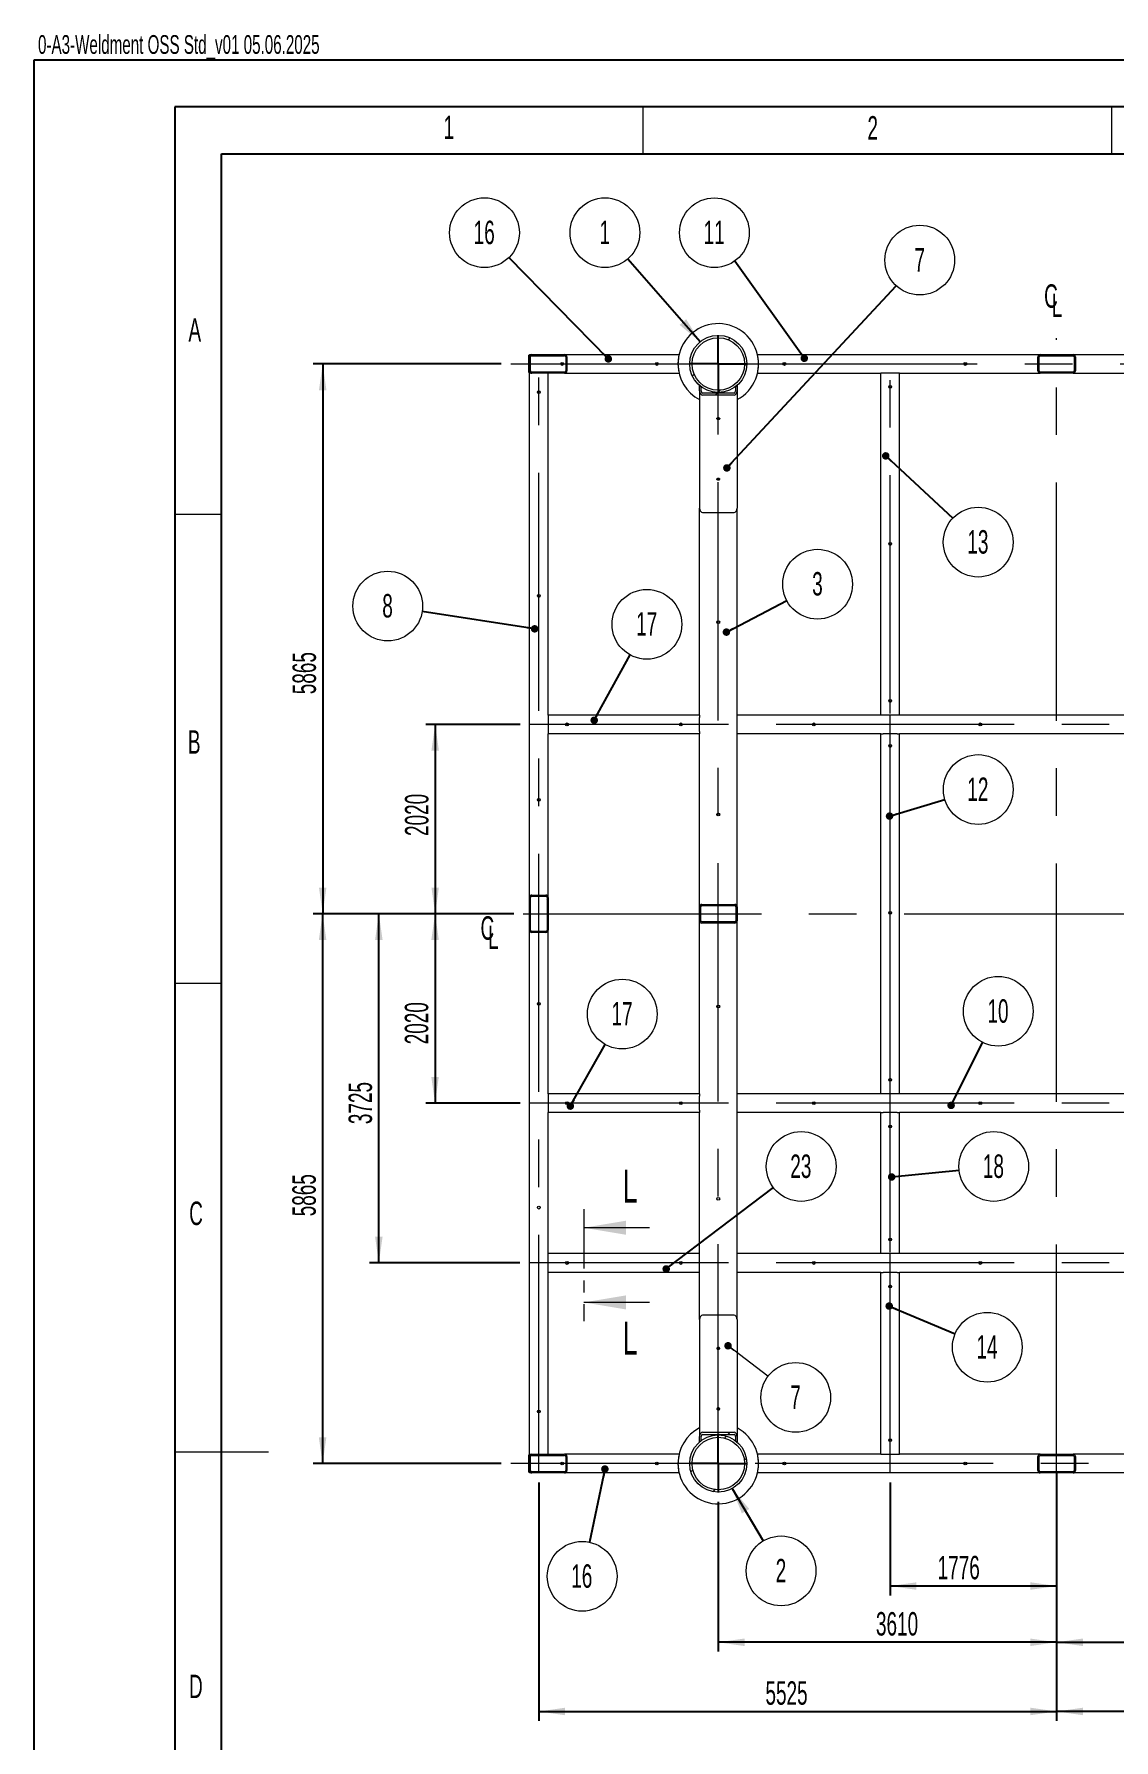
# Paper-space layout 'Sheet3' of a CAD drawing. Header units: millimetres. Extents: x 0 to 420, y 0 to 300.
# Drawn here: x 0 to 115.2, y 117.8 to 299.8 of the extents above; entities that cross this region are included whole.
import ezdxf

# ---------------------------------------------------------------- set-up
doc = ezdxf.new("R2010")
doc.units = ezdxf.units.MM
doc.linetypes.add('CENTER', pattern=[10.16, 6.35, -1.27, 1.27, -1.27])
doc.linetypes.add('CENTERX2', pattern=[20.32, 12.7, -2.54, 2.54, -2.54])
doc.layers.add('BORDER', color=7, linetype='Continuous')
doc.layers.add('DIMS', color=7, linetype='Continuous')
doc.styles.add('SLDTEXTSTYLE0', font='TXT', dxfattribs={"width": 0.605})
doc.dimstyles.new('SLDDIMSTYLE0', dxfattribs={"dimtxt": 0.18, "dimasz": 0.8, "dimexe": 0, "dimexo": 0.0625, "dimgap": 0, "dimtad": 0, "dimtih": 1, "dimtoh": 1, "dimdec": 0, "dimrnd": 1e-09, "dimzin": 0, "dimdsep": 46, "dimtxsty": 'Standard', "dimblk1": 'DOT', "dimblk2": 'DOT', "dimsah": 1, "dimcen": 0.09, "dimadec": 0, "dimazin": 0, "dimtfac": 0.8, "dimtdec": 0, "dimtofl": 0, "dimtmove": 0, "dimatfit": 3, "dimldrblk": 'DOT', "dimfxl": 1, "dimfrac": 2, "dimtolj": 1, "dimtzin": 0, "dimarcsym": 0})
doc.dimstyles.new('SLDDIMSTYLE2', dxfattribs={"dimtxt": 2.5, "dimasz": 2.8, "dimexe": 0, "dimexo": 0.0625, "dimtad": 1, "dimdec": 0, "dimlfac": 100, "dimrnd": 1e-09, "dimzin": 12, "dimdsep": 46, "dimtxsty": 'SLDTEXTSTYLE0', "dimsah": 1, "dimcen": 0.09, "dimadec": 0, "dimazin": 3, "dimtfac": 1, "dimtdec": 0, "dimtofl": 0, "dimtmove": 0, "dimatfit": 3, "dimfxl": 1, "dimfrac": 2, "dimtolj": 1, "dimtzin": 12, "dimarcsym": 0})
doc.dimstyles.new('SLDDIMSTYLE4', dxfattribs={"dimtxt": 0.18, "dimasz": 2.8, "dimexe": 0, "dimexo": 0.0625, "dimgap": 0, "dimtad": 0, "dimtih": 1, "dimtoh": 1, "dimdec": 0, "dimrnd": 1e-09, "dimzin": 0, "dimdsep": 46, "dimtxsty": 'Standard', "dimsah": 1, "dimcen": 0.09, "dimadec": 0, "dimazin": 0, "dimtfac": 2.8, "dimtdec": 0, "dimtofl": 0, "dimtmove": 0, "dimatfit": 3, "dimfxl": 1, "dimfrac": 2, "dimtolj": 1, "dimtzin": 0, "dimarcsym": 0})

# ---------------------------------------------------------------- blocks, each defined once
blk = doc.blocks.new('_D_36')
at = {"layer": 'DIMS', "transparency": 16777216}
for p, q in [((109.1, 146.26), (109.1, 127.21)), ((73, 143.2), (73, 127.21)), ((109.1, 128.21), (73, 128.21))]:
    blk.add_line(p, q, dxfattribs=at)
for points in [[(73, 128.21), (75.8, 127.81), (75.8, 128.61)], [(109.1, 128.21), (106.3, 128.61), (106.3, 127.81)]]:
    blk.add_solid(points, dxfattribs=at)
at = {"layer": 'DIMS', "transparency": 16777216, "insert": (89.82, 131.43), "char_height": 2.5, "attachment_point": 1, "style": 'SLDTEXTSTYLE0'}
blk.add_mtext('3610', dxfattribs=at)
blk = doc.blocks.new('_D_37')
at = {"layer": 'DIMS', "transparency": 16777216}
for p, q in [((109.1, 146.26), (109.1, 127.21)), ((145.2, 143.2), (145.2, 127.21)), ((109.1, 128.21), (145.2, 128.21))]:
    blk.add_line(p, q, dxfattribs=at)
for points in [[(109.1, 128.21), (111.9, 127.81), (111.9, 128.61)], [(145.2, 128.21), (142.4, 128.61), (142.4, 127.81)]]:
    blk.add_solid(points, dxfattribs=at)
at = {"layer": 'DIMS', "transparency": 16777216, "insert": (123.16, 131.43), "char_height": 2.5, "attachment_point": 1, "style": 'SLDTEXTSTYLE0'}
blk.add_mtext('3610', dxfattribs=at)
blk = doc.blocks.new('_D_38')
at = {"layer": 'DIMS', "transparency": 16777216}
for p, q in [((109.1, 146.26), (109.1, 119.83)), ((53.85, 145.27), (53.85, 119.83)), ((53.85, 120.83), (109.1, 120.83))]:
    blk.add_line(p, q, dxfattribs=at)
for points in [[(53.85, 120.83), (56.65, 120.43), (56.65, 121.23)], [(109.1, 120.83), (106.3, 121.23), (106.3, 120.43)]]:
    blk.add_solid(points, dxfattribs=at)
at = {"layer": 'DIMS', "transparency": 16777216, "insert": (78.03, 124.05), "char_height": 2.5, "attachment_point": 1, "style": 'SLDTEXTSTYLE0'}
blk.add_mtext('5525', dxfattribs=at)
blk = doc.blocks.new('_D_39')
at = {"layer": 'DIMS', "transparency": 16777216}
for p, q in [((109.1, 146.26), (109.1, 119.83)), ((164.35, 145.27), (164.35, 119.83)), ((164.35, 120.83), (109.1, 120.83))]:
    blk.add_line(p, q, dxfattribs=at)
for points in [[(109.1, 120.83), (111.9, 120.43), (111.9, 121.23)], [(164.35, 120.83), (161.55, 121.23), (161.55, 120.43)]]:
    blk.add_solid(points, dxfattribs=at)
at = {"layer": 'DIMS', "transparency": 16777216, "insert": (135.61, 124.05), "char_height": 2.5, "attachment_point": 1, "style": 'SLDTEXTSTYLE0'}
blk.add_mtext('5525', dxfattribs=at)
blk = doc.blocks.new('_D_40')
at = {"layer": 'DIMS', "transparency": 16777216}
for p, q in [((49.85, 264.57), (29.79, 264.57)), ((30.79, 264.57), (30.79, 205.92)), ((48.18, 205.92), (29.79, 205.92))]:
    blk.add_line(p, q, dxfattribs=at)
for points in [[(30.79, 264.57), (30.39, 261.77), (31.19, 261.77)], [(30.79, 205.92), (31.19, 208.72), (30.39, 208.72)]]:
    blk.add_solid(points, dxfattribs=at)
at = {"layer": 'DIMS', "transparency": 16777216, "insert": (27.57, 229.34), "char_height": 2.5, "attachment_point": 1, "rotation": 90, "style": 'SLDTEXTSTYLE0'}
blk.add_mtext('5865', dxfattribs=at)
blk = doc.blocks.new('_D_41')
at = {"layer": 'DIMS', "transparency": 16777216}
for p, q in [((48.18, 205.92), (29.78, 205.92)), ((30.78, 205.92), (30.78, 147.27)), ((49.85, 147.27), (29.78, 147.27))]:
    blk.add_line(p, q, dxfattribs=at)
for points in [[(30.78, 205.92), (30.38, 203.12), (31.18, 203.12)], [(30.78, 147.27), (31.18, 150.07), (30.38, 150.07)]]:
    blk.add_solid(points, dxfattribs=at)
at = {"layer": 'DIMS', "transparency": 16777216, "insert": (27.55, 173.65), "char_height": 2.5, "attachment_point": 1, "rotation": 90, "style": 'SLDTEXTSTYLE0'}
blk.add_mtext('5865', dxfattribs=at)
blk = doc.blocks.new('_D_42')
at = {"layer": 'DIMS', "transparency": 16777216}
for p, q in [((51.85, 226.12), (41.79, 226.12)), ((42.79, 226.12), (42.79, 205.92)), ((51.19, 205.92), (41.79, 205.92))]:
    blk.add_line(p, q, dxfattribs=at)
for points in [[(42.79, 226.12), (42.39, 223.32), (43.19, 223.32)], [(42.79, 205.92), (43.19, 208.72), (42.39, 208.72)]]:
    blk.add_solid(points, dxfattribs=at)
at = {"layer": 'DIMS', "transparency": 16777216, "insert": (39.57, 214.22), "char_height": 2.5, "attachment_point": 1, "rotation": 90, "style": 'SLDTEXTSTYLE0'}
blk.add_mtext('2020', dxfattribs=at)
blk = doc.blocks.new('_D_43')
at = {"layer": 'DIMS', "transparency": 16777216}
for p, q in [((51.19, 205.92), (41.78, 205.92)), ((42.78, 205.92), (42.78, 185.72)), ((51.85, 185.72), (41.78, 185.72))]:
    blk.add_line(p, q, dxfattribs=at)
for points in [[(42.78, 205.92), (42.38, 203.12), (43.18, 203.12)], [(42.78, 185.72), (43.18, 188.52), (42.38, 188.52)]]:
    blk.add_solid(points, dxfattribs=at)
at = {"layer": 'DIMS', "transparency": 16777216, "insert": (39.55, 192), "char_height": 2.5, "attachment_point": 1, "rotation": 90, "style": 'SLDTEXTSTYLE0'}
blk.add_mtext('2020', dxfattribs=at)
blk = doc.blocks.new('_D_44')
at = {"layer": 'DIMS', "transparency": 16777216}
for p, q in [((51.19, 205.92), (35.78, 205.92)), ((36.78, 168.67), (36.78, 205.92)), ((51.84, 168.67), (35.78, 168.67))]:
    blk.add_line(p, q, dxfattribs=at)
for points in [[(36.78, 205.92), (36.38, 203.12), (37.18, 203.12)], [(36.78, 168.67), (37.18, 171.47), (36.38, 171.47)]]:
    blk.add_solid(points, dxfattribs=at)
at = {"layer": 'DIMS', "transparency": 16777216, "insert": (33.55, 183.48), "char_height": 2.5, "attachment_point": 1, "rotation": 90, "style": 'SLDTEXTSTYLE0'}
blk.add_mtext('3725', dxfattribs=at)
blk = doc.blocks.new('_D_45')
at = {"layer": 'DIMS', "transparency": 16777216}
for p, q in [((91.34, 145.27), (91.34, 133.21)), ((109.1, 144.24), (109.1, 133.21)), ((109.1, 134.21), (91.34, 134.21))]:
    blk.add_line(p, q, dxfattribs=at)
for points in [[(91.34, 134.21), (94.14, 133.81), (94.14, 134.61)], [(109.1, 134.21), (106.3, 134.61), (106.3, 133.81)]]:
    blk.add_solid(points, dxfattribs=at)
at = {"layer": 'DIMS', "transparency": 16777216, "insert": (96.4, 137.43), "char_height": 2.5, "attachment_point": 1, "style": 'SLDTEXTSTYLE0'}
blk.add_mtext('1776', dxfattribs=at)
blk = doc.blocks.new('SW_NOTE_0_228')
at = {"color": 0, "linetype": 'Continuous', "lineweight": 0}
blk.add_circle((-2.61, 2.66), 3.72, dxfattribs=at)
at = {"color": 0, "linetype": 'Continuous', "lineweight": 0, "insert": (-2.64, 3.94), "char_height": 2.5, "attachment_point": 2, "style": 'SLDTEXTSTYLE0'}
blk.add_mtext('16', dxfattribs=at)
blk = doc.blocks.new('_Dot')
at = {"color": 0, "linetype": 'ByBlock', "lineweight": -2}
blk.add_line((-0.5, 0), (-1, 0), dxfattribs=at)
at = {"color": 0, "linetype": 'ByBlock', "const_width": 0.5}
blk.add_lwpolyline([(-0.25, 0, 1), (0.25, 0, 1)], format="xyb", close=True, dxfattribs=at)
blk = doc.blocks.new('SW_NOTE_0_229')
at = {"color": 0, "linetype": 'Continuous', "lineweight": 0}
blk.add_circle((-0.77, -3.64), 3.72, dxfattribs=at)
at = {"color": 0, "linetype": 'Continuous', "lineweight": 0, "insert": (-0.81, -2.36), "char_height": 2.5, "attachment_point": 2, "style": 'SLDTEXTSTYLE0'}
blk.add_mtext('16', dxfattribs=at)
blk = doc.blocks.new('SW_NOTE_0_232')
at = {"color": 0, "linetype": 'Continuous', "lineweight": 0}
blk.add_circle((-2.17, 3.03), 3.72, dxfattribs=at)
at = {"color": 0, "linetype": 'Continuous', "lineweight": 0, "insert": (-2.2, 4.31), "char_height": 2.5, "attachment_point": 2, "style": 'SLDTEXTSTYLE0'}
blk.add_mtext('11', dxfattribs=at)
blk = doc.blocks.new('SW_NOTE_0_234')
at = {"color": 0, "linetype": 'Continuous', "lineweight": 0}
blk.add_circle((2.53, 2.73), 3.72, dxfattribs=at)
at = {"color": 0, "linetype": 'Continuous', "lineweight": 0, "insert": (2.52, 4.01), "char_height": 2.5, "attachment_point": 2, "style": 'SLDTEXTSTYLE0'}
blk.add_mtext('7', dxfattribs=at)
blk = doc.blocks.new('SW_NOTE_0_236')
at = {"color": 0, "linetype": 'Continuous', "lineweight": 0}
blk.add_circle((2.96, -2.26), 3.72, dxfattribs=at)
at = {"color": 0, "linetype": 'Continuous', "lineweight": 0, "insert": (2.94, -0.98), "char_height": 2.5, "attachment_point": 2, "style": 'SLDTEXTSTYLE0'}
blk.add_mtext('7', dxfattribs=at)
blk = doc.blocks.new('SW_NOTE_0_238')
at = {"color": 0, "linetype": 'Continuous', "lineweight": 0}
blk.add_circle((-2.45, 2.81), 3.72, dxfattribs=at)
at = {"color": 0, "linetype": 'Continuous', "lineweight": 0, "insert": (-2.47, 4.09), "char_height": 2.5, "attachment_point": 2, "style": 'SLDTEXTSTYLE0'}
blk.add_mtext('1', dxfattribs=at)
blk = doc.blocks.new('SW_SYMBOL_MOD_CL')
at = {"layer": 'DIMS', "color": 0, "char_height": 776, "attachment_point": 5, "style": 'SLDTEXTSTYLE0'}
for s, insert in [('C', (400, 600)), ('L', (600, 300))]:
    blk.add_mtext(s, dxfattribs=dict(at, insert=insert))
blk = doc.blocks.new('SW_NOTE_0_239')
at = {"color": 0, "linetype": 'Continuous', "lineweight": 0}
blk.add_circle((2.72, -2.54), 3.72, dxfattribs=at)
at = {"color": 0, "linetype": 'Continuous', "lineweight": 0, "insert": (2.69, -1.26), "char_height": 2.5, "attachment_point": 2, "style": 'SLDTEXTSTYLE0'}
blk.add_mtext('13', dxfattribs=at)
blk = doc.blocks.new('SW_NOTE_0_241')
at = {"color": 0, "linetype": 'Continuous', "lineweight": 0}
blk.add_circle((1.83, 3.24), 3.72, dxfattribs=at)
at = {"color": 0, "linetype": 'Continuous', "lineweight": 0, "insert": (1.8, 4.53), "char_height": 2.5, "attachment_point": 2, "style": 'SLDTEXTSTYLE0'}
blk.add_mtext('17', dxfattribs=at)
blk = doc.blocks.new('SW_NOTE_0_243')
at = {"color": 0, "linetype": 'Continuous', "lineweight": 0}
blk.add_circle((1.67, 3.33), 3.72, dxfattribs=at)
at = {"color": 0, "linetype": 'Continuous', "lineweight": 0, "insert": (1.64, 4.61), "char_height": 2.5, "attachment_point": 2, "style": 'SLDTEXTSTYLE0'}
blk.add_mtext('10', dxfattribs=at)
blk = doc.blocks.new('SW_NOTE_0_245')
at = {"color": 0, "linetype": 'Continuous', "lineweight": 0}
blk.add_circle((-3.68, 0.57), 3.72, dxfattribs=at)
at = {"color": 0, "linetype": 'Continuous', "lineweight": 0, "insert": (-3.7, 1.85), "char_height": 2.5, "attachment_point": 2, "style": 'SLDTEXTSTYLE0'}
blk.add_mtext('8', dxfattribs=at)
blk = doc.blocks.new('SW_NOTE_0_246')
at = {"color": 0, "linetype": 'Continuous', "lineweight": 0}
blk.add_circle((3.57, 1.07), 3.72, dxfattribs=at)
at = {"color": 0, "linetype": 'Continuous', "lineweight": 0, "insert": (3.53, 2.35), "char_height": 2.5, "attachment_point": 2, "style": 'SLDTEXTSTYLE0'}
blk.add_mtext('12', dxfattribs=at)
blk = doc.blocks.new('SW_NOTE_0_247')
at = {"color": 0, "linetype": 'Continuous', "lineweight": 0}
blk.add_circle((3.7, 0.38), 3.72, dxfattribs=at)
at = {"color": 0, "linetype": 'Continuous', "lineweight": 0, "insert": (3.67, 1.66), "char_height": 2.5, "attachment_point": 2, "style": 'SLDTEXTSTYLE0'}
blk.add_mtext('18', dxfattribs=at)
blk = doc.blocks.new('SW_NOTE_0_248')
at = {"color": 0, "linetype": 'Continuous', "lineweight": 0}
blk.add_circle((3.43, -1.44), 3.72, dxfattribs=at)
at = {"color": 0, "linetype": 'Continuous', "lineweight": 0, "insert": (3.4, -0.16), "char_height": 2.5, "attachment_point": 2, "style": 'SLDTEXTSTYLE0'}
blk.add_mtext('14', dxfattribs=at)
blk = doc.blocks.new('SW_NOTE_0_250')
at = {"color": 0, "linetype": 'Continuous', "lineweight": 0}
blk.add_circle((1.91, -3.2), 3.72, dxfattribs=at)
at = {"color": 0, "linetype": 'Continuous', "lineweight": 0, "insert": (1.89, -1.92), "char_height": 2.5, "attachment_point": 2, "style": 'SLDTEXTSTYLE0'}
blk.add_mtext('2', dxfattribs=at)
blk = doc.blocks.new('SW_NOTE_0_252')
at = {"color": 0, "linetype": 'Continuous', "lineweight": 0}
blk.add_circle((2.97, 2.25), 3.72, dxfattribs=at)
at = {"color": 0, "linetype": 'Continuous', "lineweight": 0, "insert": (2.93, 3.53), "char_height": 2.5, "attachment_point": 2, "style": 'SLDTEXTSTYLE0'}
blk.add_mtext('23', dxfattribs=at)
blk = doc.blocks.new('SW_NOTE_0_255')
at = {"color": 0, "linetype": 'Continuous', "lineweight": 0}
blk.add_circle((1.79, 3.26), 3.72, dxfattribs=at)
at = {"color": 0, "linetype": 'Continuous', "lineweight": 0, "insert": (1.76, 4.55), "char_height": 2.5, "attachment_point": 2, "style": 'SLDTEXTSTYLE0'}
blk.add_mtext('17', dxfattribs=at)
blk = doc.blocks.new('SW_NOTE_0_257')
at = {"color": 0, "linetype": 'Continuous', "lineweight": 0}
blk.add_circle((3.29, 1.73), 3.72, dxfattribs=at)
at = {"color": 0, "linetype": 'Continuous', "lineweight": 0, "insert": (3.28, 3.02), "char_height": 2.5, "attachment_point": 2, "style": 'SLDTEXTSTYLE0'}
blk.add_mtext('3', dxfattribs=at)
blk = doc.blocks.new('SW_CENTERMARKSYMBOL_6')
at = {"layer": 'DIMS', "color": 0}
for p, q in [((0, 0.05), (0, 3.075)), ((-0.05, 0), (-3.075, 0)), ((0, 0), (-0.025, 0)), ((0, 0), (0, 0.025)), ((0, 0), (0, -0.025)), ((0, 0), (0.025, 0)), ((0.05, 0), (3.075, 0)), ((0, -0.05), (0, -3.075))]:
    blk.add_line(p, q, dxfattribs=at)
blk = doc.blocks.new('SW_CENTERMARKSYMBOL_8')
at = {"layer": 'DIMS', "color": 0}
for p, q in [((0, 0.05), (0, 3.075)), ((-0.05, 0), (-3.075, 0)), ((0, 0), (-0.025, 0)), ((0, 0), (0, 0.025)), ((0, 0), (0, -0.025)), ((0, 0), (0.025, 0)), ((0.05, 0), (3.075, 0)), ((0, -0.05), (0, -3.075))]:
    blk.add_line(p, q, dxfattribs=at)

psp = doc.layouts.new('Sheet3')

# ---------------------------------------------------------------- hatches: boundary and pattern name
at = {"linetype": 'Continuous', "lineweight": 18}
h = psp.add_hatch(dxfattribs=at)
h.set_pattern_fill('ANSI31', style=0)
edge = h.paths.add_edge_path(flags=0)
edge.add_arc((72.999, 264.574), 3.05, 0, 360)
edge = h.paths.add_edge_path(flags=0)
edge.add_arc((72.999, 264.574), 2.8, 0, 360)
h = psp.add_hatch(dxfattribs=at)
h.set_pattern_fill('ANSI31', style=0)
edge = h.paths.add_edge_path(flags=0)
edge.add_arc((53.099, 263.824), 0.25, 180, 270)
edge.add_line((53.099, 263.574), (56.599, 263.574))
edge.add_arc((56.599, 263.824), 0.25, 270, 360)
edge.add_line((56.849, 263.824), (56.849, 265.324))
edge.add_arc((56.599, 265.324), 0.25, 0, 90)
edge.add_line((56.599, 265.574), (53.099, 265.574))
edge.add_arc((53.099, 265.324), 0.25, 90, 180)
edge.add_line((52.849, 265.324), (52.849, 263.824))
edge = h.paths.add_edge_path(flags=0)
edge.add_line((52.974, 263.824), (52.974, 265.324))
edge.add_arc((53.099, 265.324), 0.125, 90, 180, ccw=False)
edge.add_line((53.099, 265.449), (56.599, 265.449))
edge.add_arc((56.599, 265.324), 0.125, 0, 90, ccw=False)
edge.add_line((56.724, 265.324), (56.724, 263.824))
edge.add_arc((56.599, 263.824), 0.125, 270, 360, ccw=False)
edge.add_line((56.599, 263.699), (53.099, 263.699))
edge.add_arc((53.099, 263.824), 0.125, 180, 270, ccw=False)
h = psp.add_hatch(dxfattribs=at)
h.set_pattern_fill('ANSI31', style=0)
edge = h.paths.add_edge_path(flags=0)
edge.add_arc((107.349, 263.824), 0.25, 180, 270)
edge.add_line((107.349, 263.574), (110.849, 263.574))
edge.add_arc((110.849, 263.824), 0.25, 270, 360)
edge.add_line((111.099, 263.824), (111.099, 265.324))
edge.add_arc((110.849, 265.324), 0.25, 0, 90)
edge.add_line((110.849, 265.574), (107.349, 265.574))
edge.add_arc((107.349, 265.324), 0.25, 90, 180)
edge.add_line((107.099, 265.324), (107.099, 263.824))
edge = h.paths.add_edge_path(flags=0)
edge.add_line((107.224, 263.824), (107.224, 265.324))
edge.add_arc((107.349, 265.324), 0.125, 90, 180, ccw=False)
edge.add_line((107.349, 265.449), (110.849, 265.449))
edge.add_arc((110.849, 265.324), 0.125, 0, 90, ccw=False)
edge.add_line((110.974, 265.324), (110.974, 263.824))
edge.add_arc((110.849, 263.824), 0.125, 270, 360, ccw=False)
edge.add_line((110.849, 263.699), (107.349, 263.699))
edge.add_arc((107.349, 263.824), 0.125, 180, 270, ccw=False)
h = psp.add_hatch(dxfattribs=at)
h.set_pattern_fill('ANSI31', style=0)
edge = h.paths.add_edge_path(flags=0)
edge.add_ellipse((71.319, 261.692), major_axis=(0, -0.226), ratio=0.7071068, start_angle=270, end_angle=360, ccw=False)
edge.add_line((71.159, 261.692), (71.159, 262.141))
edge.add_arc((72.999, 264.574), 3.05, 229.02439, 232.89492, ccw=False)
edge.add_line((70.999, 262.271), (70.999, 261.692))
edge.add_ellipse((71.319, 261.692), major_axis=(0, -0.453), ratio=0.7071068, start_angle=270, end_angle=360)
edge.add_line((71.319, 261.239), (74.679, 261.239))
edge.add_ellipse((74.679, 261.692), major_axis=(0, -0.453), ratio=0.7071068, start_angle=0, end_angle=90)
edge.add_line((74.999, 261.692), (74.999, 262.271))
edge.add_arc((72.999, 264.574), 3.05, 307.10508, 310.97561, ccw=False)
edge.add_line((74.839, 262.141), (74.839, 261.692))
edge.add_ellipse((74.679, 261.692), major_axis=(0, -0.226), ratio=0.7071068, start_angle=0, end_angle=90, ccw=False)
edge.add_line((74.679, 261.465), (71.319, 261.465))
h = psp.add_hatch(dxfattribs=at)
h.set_pattern_fill('ANSI31', style=0)
edge = h.paths.add_edge_path(flags=0)
edge.add_arc((54.599, 207.674), 0.25, 0, 90)
edge.add_line((54.599, 207.924), (53.099, 207.924))
edge.add_arc((53.099, 207.674), 0.25, 90, 180)
edge.add_line((52.849, 207.674), (52.849, 204.174))
edge.add_arc((53.099, 204.174), 0.25, 180, 270)
edge.add_line((53.099, 203.924), (54.599, 203.924))
edge.add_arc((54.599, 204.174), 0.25, 270, 360)
edge.add_line((54.849, 204.174), (54.849, 207.674))
edge = h.paths.add_edge_path(flags=0)
edge.add_line((52.974, 204.174), (52.974, 207.674))
edge.add_arc((53.099, 207.674), 0.125, 90, 180, ccw=False)
edge.add_line((53.099, 207.799), (54.599, 207.799))
edge.add_arc((54.599, 207.674), 0.125, 0, 90, ccw=False)
edge.add_line((54.724, 207.674), (54.724, 204.174))
edge.add_arc((54.599, 204.174), 0.125, 270, 360, ccw=False)
edge.add_line((54.599, 204.049), (53.099, 204.049))
edge.add_arc((53.099, 204.174), 0.125, 180, 270, ccw=False)
h = psp.add_hatch(dxfattribs=at)
h.set_pattern_fill('ANSI31', style=0)
edge = h.paths.add_edge_path(flags=0)
edge.add_arc((71.249, 205.174), 0.25, 180, 270)
edge.add_line((71.249, 204.924), (74.749, 204.924))
edge.add_arc((74.749, 205.174), 0.25, 270, 360)
edge.add_line((74.999, 205.174), (74.999, 206.674))
edge.add_arc((74.749, 206.674), 0.25, 0, 90)
edge.add_line((74.749, 206.924), (71.249, 206.924))
edge.add_arc((71.249, 206.674), 0.25, 90, 180)
edge.add_line((70.999, 206.674), (70.999, 205.174))
edge = h.paths.add_edge_path(flags=0)
edge.add_line((71.124, 205.174), (71.124, 206.674))
edge.add_arc((71.249, 206.674), 0.125, 90, 180, ccw=False)
edge.add_line((71.249, 206.799), (74.749, 206.799))
edge.add_arc((74.749, 206.674), 0.125, 0, 90, ccw=False)
edge.add_line((74.874, 206.674), (74.874, 205.174))
edge.add_arc((74.749, 205.174), 0.125, 270, 360, ccw=False)
edge.add_line((74.749, 205.049), (71.249, 205.049))
edge.add_arc((71.249, 205.174), 0.125, 180, 270, ccw=False)
h = psp.add_hatch(dxfattribs=at)
h.set_pattern_fill('ANSI31', style=0)
edge = h.paths.add_edge_path(flags=0)
edge.add_arc((72.999, 147.274), 3.05, 0, 360)
edge = h.paths.add_edge_path(flags=0)
edge.add_arc((72.999, 147.274), 2.8, 0, 360)
h = psp.add_hatch(dxfattribs=at)
h.set_pattern_fill('ANSI31', style=0)
edge = h.paths.add_edge_path(flags=0)
edge.add_ellipse((74.679, 150.156), major_axis=(0, -0.226), ratio=0.7071068, start_angle=90, end_angle=180, ccw=False)
edge.add_line((74.839, 150.156), (74.839, 149.706))
edge.add_arc((72.999, 147.274), 3.05, 49.02439, 52.89492, ccw=False)
edge.add_line((74.999, 149.576), (74.999, 150.156))
edge.add_ellipse((74.679, 150.156), major_axis=(0, -0.453), ratio=0.7071068, start_angle=90, end_angle=180)
edge.add_line((74.679, 150.608), (71.319, 150.608))
edge.add_ellipse((71.319, 150.156), major_axis=(0, -0.453), ratio=0.7071068, start_angle=180, end_angle=270)
edge.add_line((70.999, 150.156), (70.999, 149.576))
edge.add_arc((72.999, 147.274), 3.05, 127.10508, 130.97561, ccw=False)
edge.add_line((71.159, 149.706), (71.159, 150.156))
edge.add_ellipse((71.319, 150.156), major_axis=(0, -0.226), ratio=0.7071068, start_angle=180, end_angle=270, ccw=False)
edge.add_line((71.319, 150.382), (74.679, 150.382))
h = psp.add_hatch(dxfattribs=at)
h.set_pattern_fill('ANSI31', style=0)
edge = h.paths.add_edge_path(flags=0)
edge.add_arc((53.099, 146.524), 0.25, 180, 270)
edge.add_line((53.099, 146.274), (56.599, 146.274))
edge.add_arc((56.599, 146.524), 0.25, 270, 360)
edge.add_line((56.849, 146.524), (56.849, 148.024))
edge.add_arc((56.599, 148.024), 0.25, 0, 90)
edge.add_line((56.599, 148.274), (53.099, 148.274))
edge.add_arc((53.099, 148.024), 0.25, 90, 180)
edge.add_line((52.849, 148.024), (52.849, 146.524))
edge = h.paths.add_edge_path(flags=0)
edge.add_line((52.974, 146.524), (52.974, 148.024))
edge.add_arc((53.099, 148.024), 0.125, 90, 180, ccw=False)
edge.add_line((53.099, 148.149), (56.599, 148.149))
edge.add_arc((56.599, 148.024), 0.125, 0, 90, ccw=False)
edge.add_line((56.724, 148.024), (56.724, 146.524))
edge.add_arc((56.599, 146.524), 0.125, 270, 360, ccw=False)
edge.add_line((56.599, 146.399), (53.099, 146.399))
edge.add_arc((53.099, 146.524), 0.125, 180, 270, ccw=False)
h = psp.add_hatch(dxfattribs=at)
h.set_pattern_fill('ANSI31', style=0)
edge = h.paths.add_edge_path(flags=0)
edge.add_arc((107.349, 146.524), 0.25, 180, 270)
edge.add_line((107.349, 146.274), (110.849, 146.274))
edge.add_arc((110.849, 146.524), 0.25, 270, 360)
edge.add_line((111.099, 146.524), (111.099, 148.024))
edge.add_arc((110.849, 148.024), 0.25, 0, 90)
edge.add_line((110.849, 148.274), (107.349, 148.274))
edge.add_arc((107.349, 148.024), 0.25, 90, 180)
edge.add_line((107.099, 148.024), (107.099, 146.524))
edge = h.paths.add_edge_path(flags=0)
edge.add_line((107.224, 146.524), (107.224, 148.024))
edge.add_arc((107.349, 148.024), 0.125, 90, 180, ccw=False)
edge.add_line((107.349, 148.149), (110.849, 148.149))
edge.add_arc((110.849, 148.024), 0.125, 0, 90, ccw=False)
edge.add_line((110.974, 148.024), (110.974, 146.524))
edge.add_arc((110.849, 146.524), 0.125, 270, 360, ccw=False)
edge.add_line((110.849, 146.399), (107.349, 146.399))
edge.add_arc((107.349, 146.524), 0.125, 180, 270, ccw=False)

# ---------------------------------------------------------------- linework, layer by layer
at = {"color": 7, "linetype": 'Continuous', "lineweight": 18}
for p, q in [((52.789, 265.494), (52.849, 265.494)), ((52.789, 265.294), (52.789, 265.494)), ((52.789, 263.854), (52.789, 265.294)), ((52.789, 263.654), (52.789, 263.854)), ((52.849, 265.324), (52.849, 265.574)), ((52.849, 265.574), (53.099, 265.574)), ((52.849, 263.824), (52.849, 265.324)), ((52.974, 263.824), (52.974, 265.324)), ((53.099, 265.574), (56.599, 265.574)), ((53.099, 265.449), (56.599, 265.449)), ((56.599, 265.574), (68.817, 265.574)), ((56.724, 265.324), (56.724, 263.824)), ((56.849, 265.324), (56.849, 263.824)), ((68.765, 265.324), (68.767, 265.335)), ((77.181, 265.574), (107.349, 265.574)), ((107.099, 263.824), (107.099, 265.324)), ((107.224, 263.824), (107.224, 265.324)), ((107.349, 265.574), (110.849, 265.574)), ((107.349, 265.449), (110.849, 265.449)), ((110.849, 265.574), (141.017, 265.574)), ((110.974, 265.324), (110.974, 263.824)), ((111.099, 265.324), (111.099, 263.824)), ((52.789, 263.654), (52.849, 263.654)), ((52.849, 263.574), (52.849, 263.824)), ((52.849, 207.674), (52.849, 263.574)), ((53.099, 263.574), (52.849, 263.574)), ((56.599, 263.699), (53.099, 263.699)), ((56.599, 263.574), (53.099, 263.574)), ((54.849, 227.124), (54.849, 263.574)), ((56.599, 263.574), (68.817, 263.574)), ((70.999, 261.692), (70.999, 262.271)), ((71.159, 261.692), (71.159, 262.141)), ((74.839, 262.141), (74.839, 261.692)), ((74.999, 262.271), (74.999, 261.692)), ((77.181, 263.574), (90.339, 263.574)), ((90.339, 227.124), (90.339, 263.574)), ((90.589, 263.574), (90.339, 263.574)), ((92.089, 263.574), (90.589, 263.574)), ((92.339, 263.574), (92.089, 263.574)), ((92.339, 263.574), (107.349, 263.574)), ((92.339, 227.124), (92.339, 263.574)), ((110.849, 263.699), (107.349, 263.699)), ((110.849, 263.574), (107.349, 263.574)), ((110.849, 263.574), (141.017, 263.574)), ((70.999, 261.692), (70.999, 249.198)), ((74.679, 261.465), (71.319, 261.465)), ((74.679, 261.239), (71.319, 261.239)), ((74.999, 261.692), (74.999, 249.198)), ((70.999, 227.124), (70.999, 249.198)), ((71.319, 248.745), (74.679, 248.745)), ((74.999, 227.124), (74.999, 249.198)), ((54.849, 227.124), (54.849, 226.874)), ((70.999, 227.124), (54.849, 227.124)), ((54.849, 226.874), (54.849, 225.374)), ((70.999, 227.124), (70.999, 226.874)), ((70.999, 225.374), (70.999, 226.874)), ((90.339, 227.124), (74.999, 227.124)), ((74.999, 226.874), (74.999, 227.124)), ((74.999, 225.374), (74.999, 226.874)), ((90.589, 227.124), (90.339, 227.124)), ((92.089, 227.124), (90.589, 227.124)), ((92.339, 227.124), (92.089, 227.124)), ((143.199, 227.124), (92.339, 227.124)), ((54.849, 225.374), (54.849, 225.124)), ((54.849, 207.674), (54.849, 225.124)), ((70.999, 225.124), (54.849, 225.124)), ((70.999, 225.374), (70.999, 225.124)), ((70.999, 206.674), (70.999, 225.124)), ((74.999, 225.124), (74.999, 225.374)), ((74.999, 206.674), (74.999, 225.124)), ((90.339, 225.124), (74.999, 225.124)), ((90.339, 186.724), (90.339, 225.124)), ((90.339, 225.124), (90.589, 225.124)), ((92.089, 225.124), (90.589, 225.124)), ((92.089, 225.124), (92.339, 225.124)), ((92.339, 186.724), (92.339, 225.124)), ((143.199, 225.124), (92.339, 225.124)), ((52.849, 204.174), (52.849, 207.674)), ((52.974, 204.174), (52.974, 207.674)), ((53.099, 207.924), (54.599, 207.924)), ((53.099, 207.799), (54.599, 207.799)), ((54.724, 207.674), (54.724, 204.174)), ((54.849, 207.674), (54.849, 204.174)), ((70.999, 205.174), (70.999, 206.674)), ((71.124, 205.174), (71.124, 206.674)), ((71.249, 206.924), (74.749, 206.924)), ((71.249, 206.799), (74.749, 206.799)), ((74.874, 206.674), (74.874, 205.174)), ((74.999, 206.674), (74.999, 205.174)), ((52.849, 148.274), (52.849, 204.174)), ((54.599, 204.049), (53.099, 204.049)), ((54.599, 203.924), (53.099, 203.924)), ((54.849, 186.724), (54.849, 204.174)), ((70.999, 186.724), (70.999, 205.174)), ((74.749, 205.049), (71.249, 205.049)), ((74.749, 204.924), (71.249, 204.924)), ((74.999, 186.724), (74.999, 205.174)), ((70.999, 186.724), (54.849, 186.724)), ((54.849, 186.724), (54.849, 186.474)), ((54.849, 186.474), (54.849, 184.974)), ((70.999, 186.724), (70.999, 186.474)), ((70.999, 184.974), (70.999, 186.474)), ((90.339, 186.724), (74.999, 186.724)), ((74.999, 186.474), (74.999, 186.724)), ((74.999, 184.974), (74.999, 186.474)), ((90.589, 186.724), (90.339, 186.724)), ((92.089, 186.724), (90.589, 186.724)), ((92.339, 186.724), (92.089, 186.724)), ((143.199, 186.724), (92.339, 186.724)), ((54.849, 184.974), (54.849, 184.724)), ((54.849, 148.274), (54.849, 184.724)), ((70.999, 184.724), (54.849, 184.724)), ((70.999, 184.974), (70.999, 184.724)), ((70.999, 162.65), (70.999, 184.724)), ((74.999, 184.724), (74.999, 184.974)), ((74.999, 169.674), (74.999, 184.724)), ((90.339, 184.724), (74.999, 184.724)), ((90.339, 169.674), (90.339, 184.724)), ((90.339, 184.724), (90.589, 184.724)), ((92.089, 184.724), (90.589, 184.724)), ((92.089, 184.724), (92.339, 184.724)), ((92.339, 169.674), (92.339, 184.724)), ((143.199, 184.724), (92.339, 184.724)), ((65.656, 172.429), (58.656, 172.429)), ((70.999, 169.674), (54.849, 169.674)), ((90.339, 169.674), (74.999, 169.674)), ((74.999, 169.424), (74.999, 169.674)), ((74.999, 167.924), (74.999, 169.424)), ((90.589, 169.674), (90.339, 169.674)), ((92.089, 169.674), (90.589, 169.674)), ((92.339, 169.674), (92.089, 169.674)), ((143.199, 169.674), (92.339, 169.674)), ((70.999, 167.674), (54.849, 167.674)), ((74.999, 167.674), (74.999, 167.924)), ((74.999, 162.65), (74.999, 167.674)), ((90.339, 167.674), (74.999, 167.674)), ((90.339, 148.274), (90.339, 167.674)), ((90.339, 167.674), (90.589, 167.674)), ((92.089, 167.674), (90.589, 167.674)), ((92.089, 167.674), (92.339, 167.674)), ((143.199, 167.674), (92.339, 167.674)), ((92.339, 148.274), (92.339, 167.674)), ((65.656, 164.465), (58.656, 164.465)), ((70.999, 162.65), (70.999, 150.156)), ((74.679, 163.102), (71.319, 163.102)), ((74.999, 162.65), (74.999, 150.156)), ((70.999, 149.576), (70.999, 150.156)), ((71.159, 149.706), (71.159, 150.156)), ((71.319, 150.608), (74.679, 150.608)), ((71.319, 150.382), (74.679, 150.382)), ((74.839, 150.156), (74.839, 149.706)), ((74.999, 150.156), (74.999, 149.576)), ((52.789, 148.194), (52.849, 148.194)), ((52.789, 147.994), (52.789, 148.194)), ((52.789, 146.554), (52.789, 147.994)), ((52.849, 148.274), (52.849, 148.024)), ((52.849, 148.274), (53.099, 148.274)), ((52.849, 146.524), (52.849, 148.024)), ((52.974, 146.524), (52.974, 148.024)), ((53.099, 148.274), (56.599, 148.274)), ((53.099, 148.149), (56.599, 148.149)), ((68.817, 148.274), (56.599, 148.274)), ((56.724, 148.024), (56.724, 146.524)), ((56.849, 148.024), (56.849, 146.524)), ((68.765, 148.024), (68.767, 148.035)), ((90.339, 148.274), (77.181, 148.274)), ((90.339, 148.274), (90.589, 148.274)), ((90.589, 148.274), (92.089, 148.274)), ((92.089, 148.274), (92.339, 148.274)), ((107.349, 148.274), (92.339, 148.274)), ((107.099, 146.524), (107.099, 148.024)), ((107.224, 146.524), (107.224, 148.024)), ((107.349, 148.274), (110.849, 148.274)), ((107.349, 148.149), (110.849, 148.149)), ((141.017, 148.274), (110.849, 148.274)), ((110.974, 148.024), (110.974, 146.524)), ((111.099, 148.024), (111.099, 146.524)), ((52.789, 146.354), (52.789, 146.554)), ((52.789, 146.354), (52.849, 146.354)), ((52.849, 146.524), (52.849, 146.274)), ((53.099, 146.274), (52.849, 146.274)), ((56.599, 146.399), (53.099, 146.399)), ((56.599, 146.274), (53.099, 146.274)), ((68.817, 146.274), (56.599, 146.274)), ((107.349, 146.274), (77.181, 146.274)), ((110.849, 146.399), (107.349, 146.399)), ((110.849, 146.274), (107.349, 146.274)), ((141.017, 146.274), (110.849, 146.274))]:
    psp.add_line(p, q, dxfattribs=at)
at = {"color": 7, "linetype": 'CENTER', "lineweight": 18}
psp.add_line((58.656, 174.429), (58.656, 162.465), dxfattribs=at)
at = {"color": 7, "linetype": 'Continuous', "lineweight": 0}
psp.add_line((78.296, 156.589), (74.037, 159.84), dxfattribs=at)
at = {"color": 7, "linetype": 'Continuous', "lineweight": 18, "flags": 128}
for points in [[(72.999, 258.846), (73.022, 258.845), (73.044, 258.841), (73.066, 258.835), (73.085, 258.827), (73.103, 258.817), (73.118, 258.804), (73.131, 258.791), (73.14, 258.776), (73.146, 258.76), (73.149, 258.744), (73.148, 258.728), (73.144, 258.712), (73.136, 258.697), (73.125, 258.682), (73.111, 258.67), (73.095, 258.658), (73.076, 258.649), (73.055, 258.642), (73.033, 258.637), (73.011, 258.634), (72.988, 258.634), (72.965, 258.637), (72.943, 258.642), (72.923, 258.649), (72.904, 258.658), (72.887, 258.67), (72.873, 258.682), (72.862, 258.697), (72.855, 258.712), (72.85, 258.728), (72.849, 258.744), (72.852, 258.76), (72.858, 258.776), (72.867, 258.791), (72.88, 258.804), (72.895, 258.817), (72.913, 258.827), (72.933, 258.835), (72.954, 258.841), (72.976, 258.845), (72.999, 258.846)], [(73.126, 258.797), (73.125, 258.796), (73.111, 258.783), (73.095, 258.771), (73.076, 258.762), (73.055, 258.755), (73.033, 258.75), (73.011, 258.747), (72.988, 258.747), (72.965, 258.75), (72.943, 258.755), (72.923, 258.762), (72.904, 258.771), (72.887, 258.783), (72.873, 258.796), (72.872, 258.797)], [(72.999, 252.387), (73.022, 252.386), (73.044, 252.382), (73.066, 252.376), (73.085, 252.368), (73.103, 252.357), (73.118, 252.345), (73.131, 252.332), (73.14, 252.317), (73.146, 252.301), (73.149, 252.285), (73.148, 252.269), (73.144, 252.253), (73.136, 252.237), (73.125, 252.223), (73.111, 252.21), (73.095, 252.199), (73.076, 252.19), (73.055, 252.182), (73.033, 252.178), (73.011, 252.175), (72.988, 252.175), (72.965, 252.178), (72.943, 252.182), (72.923, 252.19), (72.904, 252.199), (72.887, 252.21), (72.873, 252.223), (72.862, 252.237), (72.855, 252.253), (72.85, 252.269), (72.849, 252.285), (72.852, 252.301), (72.858, 252.317), (72.867, 252.332), (72.88, 252.345), (72.895, 252.357), (72.913, 252.368), (72.933, 252.376), (72.954, 252.382), (72.976, 252.386), (72.999, 252.387)], [(73.126, 252.337), (73.125, 252.336), (73.111, 252.323), (73.095, 252.312), (73.076, 252.303), (73.055, 252.296), (73.033, 252.291), (73.011, 252.288), (72.988, 252.288), (72.965, 252.291), (72.943, 252.296), (72.923, 252.303), (72.904, 252.312), (72.887, 252.323), (72.873, 252.336), (72.872, 252.337)], [(72.999, 159.461), (73.022, 159.462), (73.044, 159.465), (73.066, 159.472), (73.085, 159.48), (73.103, 159.49), (73.118, 159.502), (73.131, 159.516), (73.14, 159.531), (73.146, 159.546), (73.149, 159.563), (73.148, 159.579), (73.144, 159.595), (73.136, 159.61), (73.125, 159.624), (73.111, 159.637), (73.095, 159.648), (73.076, 159.658), (73.055, 159.665), (73.033, 159.67), (73.011, 159.672), (72.988, 159.672), (72.965, 159.67), (72.943, 159.665), (72.923, 159.658), (72.904, 159.648), (72.887, 159.637), (72.873, 159.624), (72.862, 159.61), (72.855, 159.595), (72.85, 159.579), (72.849, 159.563), (72.852, 159.546), (72.858, 159.531), (72.867, 159.516), (72.88, 159.502), (72.895, 159.49), (72.913, 159.48), (72.933, 159.472), (72.954, 159.465), (72.976, 159.462), (72.999, 159.461)], [(73.126, 159.51), (73.125, 159.511), (73.111, 159.524), (73.095, 159.535), (73.076, 159.545), (73.055, 159.552), (73.033, 159.557), (73.011, 159.559), (72.988, 159.559), (72.965, 159.557), (72.943, 159.552), (72.923, 159.545), (72.904, 159.535), (72.887, 159.524), (72.873, 159.511), (72.872, 159.51)], [(72.999, 153.001), (73.022, 153.003), (73.044, 153.006), (73.066, 153.012), (73.085, 153.021), (73.103, 153.031), (73.118, 153.043), (73.131, 153.057), (73.14, 153.072), (73.146, 153.087), (73.149, 153.103), (73.148, 153.12), (73.144, 153.135), (73.136, 153.151), (73.125, 153.165), (73.111, 153.178), (73.095, 153.189), (73.076, 153.199), (73.055, 153.206), (73.033, 153.211), (73.011, 153.213), (72.988, 153.213), (72.965, 153.211), (72.943, 153.206), (72.923, 153.199), (72.904, 153.189), (72.887, 153.178), (72.873, 153.165), (72.862, 153.151), (72.855, 153.135), (72.85, 153.12), (72.849, 153.103), (72.852, 153.087), (72.858, 153.072), (72.867, 153.057), (72.88, 153.043), (72.895, 153.031), (72.913, 153.021), (72.933, 153.012), (72.954, 153.006), (72.976, 153.003), (72.999, 153.001)], [(73.126, 153.051), (73.125, 153.052), (73.111, 153.065), (73.095, 153.076), (73.076, 153.085), (73.055, 153.093), (73.033, 153.097), (73.011, 153.1), (72.988, 153.1), (72.965, 153.097), (72.943, 153.093), (72.923, 153.085), (72.904, 153.076), (72.887, 153.065), (72.873, 153.052), (72.872, 153.051)]]:
    psp.add_lwpolyline(points, dxfattribs=at)
at = {"color": 7, "linetype": 'Continuous', "lineweight": 18}
for centre, radius in [((72.999, 264.574), 3.05), ((72.999, 264.574), 2.8), ((56.349, 264.574), 0.15), ((66.449, 264.574), 0.15), ((80.049, 264.574), 0.15), ((99.349, 264.574), 0.15), ((91.339, 262.124), 0.15), ((53.849, 261.574), 0.15), ((91.339, 245.374), 0.15), ((53.849, 239.824), 0.15), ((72.999, 237.024), 0.15), ((91.339, 228.624), 0.15), ((56.849, 226.124), 0.15), ((68.999, 226.124), 0.15), ((83.199, 226.124), 0.15), ((100.949, 226.124), 0.15), ((91.339, 223.824), 0.15), ((53.849, 218.074), 0.15), ((72.999, 216.524), 0.15), ((91.339, 206.024), 0.15), ((53.849, 196.324), 0.15), ((72.999, 196.024), 0.15), ((91.339, 188.224), 0.15), ((56.849, 185.724), 0.15), ((68.999, 185.724), 0.15), ((83.199, 185.724), 0.15), ((100.949, 185.724), 0.15), ((91.339, 183.224), 0.15), ((53.849, 174.574), 0.15), ((72.999, 175.524), 0.15), ((91.339, 171.174), 0.15), ((56.849, 168.674), 0.15), ((68.999, 168.674), 0.15), ((83.199, 168.674), 0.15), ((100.949, 168.674), 0.15), ((91.339, 166.174), 0.15), ((53.849, 152.824), 0.15), ((72.999, 147.274), 3.05), ((72.999, 147.274), 2.8), ((91.339, 149.774), 0.15), ((56.349, 147.274), 0.15), ((66.449, 147.274), 0.15), ((80.049, 147.274), 0.15), ((99.349, 147.274), 0.15)]:
    psp.add_circle(centre, radius, dxfattribs=at)
for centre, radius, start, end in [((72.999, 264.574), 4.3, 297.71775, 180), ((53.099, 265.324), 0.25, 90, 180), ((53.099, 265.324), 0.125, 90, 180), ((56.599, 265.324), 0.25, 0, 90), ((56.599, 265.324), 0.125, 0, 90), ((72.999, 264.574), 4.3, 169.95517, 190.04483), ((72.999, 264.574), 4.3, 180, 242.28225), ((72.999, 264.574), 4.3, 349.95517, 10.04483), ((107.349, 265.324), 0.25, 90, 180), ((107.349, 265.324), 0.125, 90, 180), ((110.849, 265.324), 0.25, 0, 90), ((110.849, 265.324), 0.125, 0, 90), ((53.099, 263.824), 0.25, 180, 270), ((53.099, 263.824), 0.125, 180, 270), ((56.599, 263.824), 0.25, 270, 0), ((56.599, 263.824), 0.125, 270, 0), ((72.999, 264.574), 3.05, 229.02439, 232.89492), ((72.999, 264.574), 3.05, 307.10508, 310.97561), ((107.349, 263.824), 0.25, 180, 270), ((107.349, 263.824), 0.125, 180, 270), ((110.849, 263.824), 0.25, 270, 0), ((110.849, 263.824), 0.125, 270, 0), ((72.941, 261.451), 0.0926, 125.89083, 170.988), ((72.987, 261.625), 0.161, 224.48983, 261.91529), ((73.011, 261.625), 0.161, 278.08471, 315.51017), ((73.056, 261.45), 0.0939, 9.34141, 53.77976), ((53.099, 207.674), 0.25, 90, 180), ((53.099, 207.674), 0.125, 90, 180), ((54.599, 207.674), 0.25, 0, 90), ((54.599, 207.674), 0.125, 0, 90), ((71.249, 206.674), 0.25, 90, 180), ((71.249, 206.674), 0.125, 90, 180), ((74.749, 206.674), 0.25, 0, 90), ((74.749, 206.674), 0.125, 0, 90), ((53.099, 204.174), 0.25, 180, 270), ((53.099, 204.174), 0.125, 180, 270), ((54.599, 204.174), 0.25, 270, 0), ((54.599, 204.174), 0.125, 270, 0), ((71.249, 205.174), 0.25, 180, 270), ((71.249, 205.174), 0.125, 180, 270), ((74.749, 205.174), 0.25, 270, 0), ((74.749, 205.174), 0.125, 270, 0), ((72.999, 147.274), 4.3, 180, 62.28225), ((72.999, 147.274), 4.3, 117.71775, 180), ((72.999, 147.274), 3.05, 127.10508, 130.97561), ((72.941, 150.397), 0.0926, 189.012, 234.10917), ((72.987, 150.222), 0.161, 98.08472, 135.51005), ((73.011, 150.222), 0.161, 44.48995, 81.91528), ((73.056, 150.397), 0.0939, 306.22024, 350.65859), ((72.999, 147.274), 3.05, 49.02439, 52.89492), ((53.099, 148.024), 0.25, 90, 180), ((53.099, 148.024), 0.125, 90, 180), ((56.599, 148.024), 0.25, 0, 90), ((56.599, 148.024), 0.125, 0, 90), ((72.999, 147.274), 4.3, 169.95517, 190.04483), ((72.999, 147.274), 4.3, 349.95517, 10.04483), ((107.349, 148.024), 0.25, 90, 180), ((107.349, 148.024), 0.125, 90, 180), ((110.849, 148.024), 0.25, 0, 90), ((110.849, 148.024), 0.125, 0, 90), ((53.099, 146.524), 0.25, 180, 270), ((53.099, 146.524), 0.125, 180, 270), ((56.599, 146.524), 0.25, 270, 0), ((56.599, 146.524), 0.125, 270, 0), ((107.349, 146.524), 0.25, 180, 270), ((107.349, 146.524), 0.125, 180, 270), ((110.849, 146.524), 0.25, 270, 0), ((110.849, 146.524), 0.125, 270, 360)]:
    psp.add_arc(centre, radius, start, end, dxfattribs=at)
for centre, major_axis, start_param, end_param in [((71.319, 261.692), (0, -0.453), 4.712389, 6.2831853), ((71.319, 261.692), (0, -0.226), 4.712389, 6.2831853), ((74.679, 261.692), (0, -0.226), 0, 1.5707963), ((74.679, 261.692), (0, -0.453), 0, 1.5707963), ((71.319, 249.198), (0, -0.453), 4.712389, 6.2831853), ((74.679, 249.198), (0, -0.453), 0, 1.5707963), ((71.319, 162.65), (0, -0.453), 3.1415927, 4.712389), ((74.679, 162.65), (0, -0.453), 1.5707963, 3.1415927), ((71.319, 150.156), (0, -0.453), 3.1415927, 4.712389), ((71.319, 150.156), (0, -0.226), 3.1415927, 4.712389), ((74.679, 150.156), (0, -0.453), 1.5707963, 3.1415927), ((74.679, 150.156), (0, -0.226), 1.5707963, 3.1415927)]:
    psp.add_ellipse(centre, major_axis=major_axis, ratio=0.7071068, start_param=start_param, end_param=end_param, dxfattribs=at)
for points in [[(58.656, 172.429), (63.156, 171.679), (63.156, 173.179)], [(58.656, 164.465), (63.156, 163.715), (63.156, 165.215)]]:
    psp.add_solid(points, dxfattribs=at)
at = {"layer": 'BORDER'}
for p, q in [((0, 0), (0, 297)), ((0, 297), (420, 297)), ((415, 292), (15, 292)), ((15, 292), (15, 5))]:
    psp.add_line(p, q, dxfattribs=at)
at = {"layer": 'BORDER', "lineweight": 18}
for p, q in [((65, 287), (65, 292)), ((115, 287), (115, 292)), ((20, 248.5), (15, 248.5)), ((20, 198.5), (15, 198.5)), ((25, 148.5), (15, 148.5))]:
    psp.add_line(p, q, dxfattribs=at)
at = {"layer": 'BORDER', "lineweight": 25}
for p, q in [((20, 10), (20, 287)), ((20, 287), (410, 287))]:
    psp.add_line(p, q, dxfattribs=at)
at = {"layer": 'DIMS', "linetype": 'CENTERX2', "lineweight": 18, "ltscale": 2}
for p, q in [((109.099, 145.238), (109.099, 267.339)), ((50.849, 264.574), (70.765, 264.574)), ((53.849, 146.274), (53.849, 265.574)), ((75.233, 264.574), (142.965, 264.574)), ((91.339, 186.66), (91.339, 265.589)), ((72.999, 145.274), (72.999, 262.043)), ((72.999, 226.124), (52.849, 226.124)), ((145.199, 226.124), (72.999, 226.124)), ((91.339, 169.82), (91.339, 227.124)), ((52.193, 205.924), (166.456, 205.924)), ((72.999, 185.724), (52.849, 185.724)), ((145.199, 185.724), (72.999, 185.724)), ((91.339, 146.274), (91.339, 169.674)), ((72.999, 168.674), (52.849, 168.674)), ((145.199, 168.674), (72.999, 168.674)), ((70.765, 147.274), (50.849, 147.274)), ((142.965, 147.274), (75.233, 147.274))]:
    psp.add_line(p, q, dxfattribs=at)

# ---------------------------------------------------------------- block references
at = {"color": 7, "linetype": 'Continuous', "lineweight": 0}
for name, p in [('SW_NOTE_0_228', (50.661, 275.918)), ('SW_NOTE_0_238', (63.354, 275.769)), ('SW_NOTE_0_232', (74.756, 275.546)), ('SW_NOTE_0_234', (91.965, 272.925)), ('SW_NOTE_0_239', (98.007, 248.106)), ('SW_NOTE_0_257', (80.298, 239.353)), ('SW_NOTE_0_245', (41.411, 238.179)), ('SW_NOTE_0_255', (63.591, 233.54)), ('SW_NOTE_0_246', (97.164, 218.109)), ('SW_NOTE_0_241', (60.925, 191.983)), ('SW_NOTE_0_243', (101.203, 192.19)), ('SW_NOTE_0_252', (78.874, 176.714)), ('SW_NOTE_0_247', (98.682, 178.585)), ('SW_NOTE_0_248', (98.27, 161.125)), ('SW_NOTE_0_236', (78.296, 156.589)), ('SW_NOTE_0_229', (59.244, 138.887)), ('SW_NOTE_0_250', (77.793, 139.028))]:
    psp.add_blockref(name, p, dxfattribs=at)
at = {"color": 7, "linetype": 'Continuous', "lineweight": 0, "xscale": 0.003222669349429913, "yscale": 0.003222669349429913, "zscale": 0.003222669349429913}
for p in [(107.203, 269.866), (47.068, 202.452)]:
    psp.add_blockref('SW_SYMBOL_MOD_CL', p, dxfattribs=at)
at = {"color": 7, "linetype": 'Continuous', "lineweight": 0, "xscale": 0.8, "yscale": 0.8, "rotation": 142.6446676053626}
psp.add_blockref('_Dot', (74.037, 159.84, 0.015), dxfattribs=at)
at = {"layer": 'DIMS'}
for name, p in [('SW_CENTERMARKSYMBOL_8', (72.999, 264.574)), ('SW_CENTERMARKSYMBOL_6', (72.999, 147.274))]:
    psp.add_blockref(name, p, dxfattribs=at)

# ---------------------------------------------------------------- texts
at = {"color": 7, "linetype": 'Continuous', "char_height": 3.5, "attachment_point": 1, "style": 'SLDTEXTSTYLE0'}
for insert in [(62.801, 178.615), (62.801, 162.405)]:
    psp.add_mtext('L', dxfattribs=dict(at, insert=insert))
at = {"layer": 'BORDER', "color": 1, "insert": (0.418, 299.653), "char_height": 2, "attachment_point": 1, "style": 'SLDTEXTSTYLE0'}
psp.add_mtext('0-A3-Weldment OSS Std_v01 05.06.2025', dxfattribs=at)
at = {"layer": 'BORDER', "char_height": 2.5, "attachment_point": 1, "style": 'SLDTEXTSTYLE0'}
for s, insert in [('1', (43.697, 291.072)), ('2', (88.913, 291.01)), ('A', (16.469, 269.457)), ('B', (16.408, 225.499)), ('C', (16.547, 175.221)), ('D', (16.531, 124.752))]:
    psp.add_mtext(s, dxfattribs=dict(at, insert=insert))

# ---------------------------------------------------------------- dimensions: what is measured, and where the dimension line sits
at = {"layer": 'DIMS'}
for base, p1, p2, angle, picture, middle in [((30.789, 205.924), (50.849, 264.574), (49.177, 205.924), 90, '_D_40', (30.789, 233.159)), ((42.789, 205.924), (52.849, 226.124), (52.193, 205.924), 90, '_D_42', (42.789, 218.035)), ((30.776, 147.274), (49.177, 205.924), (50.849, 147.274), 90, '_D_41', (30.776, 177.471)), ((36.776, 205.924), (52.836, 168.674), (52.193, 205.924), 90, '_D_44', (36.776, 187.299)), ((42.776, 185.724), (52.193, 205.924), (52.849, 185.724), 90, '_D_43', (42.776, 195.824)), ((109.099, 120.828), (164.349, 146.274), (109.099, 147.259), 0, '_D_39', (139.429, 120.828))]:
    dim = psp.add_linear_dim(base=base, p1=p1, p2=p2, angle=angle, dimstyle='SLDDIMSTYLE2', dxfattribs=at)
    dim.commit()
    dim.dimension.update_dxf_attribs({"geometry": picture, "text_midpoint": middle, "dimtype": 160})
for base, p1, p2, picture, middle in [((109.099, 120.828), (53.849, 146.274), (109.099, 147.259), '_D_38', (81.845, 120.828)), ((72.999, 128.209), (109.099, 147.259), (72.999, 144.199), '_D_36', (93.638, 128.209)), ((91.339, 134.209), (109.099, 145.238), (91.339, 146.274), '_D_45', (100.219, 134.209)), ((145.199, 128.209), (109.099, 147.259), (145.199, 144.199), '_D_37', (126.976, 128.209))]:
    dim = psp.add_linear_dim(base=base, p1=p1, p2=p2, dimstyle='SLDDIMSTYLE2', dxfattribs=at)
    dim.commit()
    dim.dimension.update_dxf_attribs({"geometry": picture, "text_midpoint": middle, "dimtype": 160})

# ---------------------------------------------------------------- leaders
at = {"color": 7, "linetype": 'Continuous', "lineweight": 0}
for points, dimstyle in [([(61.265, 265.116), (50.661, 275.918)], 'SLDDIMSTYLE0'), ([(71.065, 266.932), (63.354, 275.769)], 'SLDDIMSTYLE4'), ([(82.171, 265.179), (74.756, 275.546)], 'SLDDIMSTYLE0'), ([(73.915, 253.481), (91.965, 272.925)], 'SLDDIMSTYLE0'), ([(90.864, 254.767), (98.007, 248.106)], 'SLDDIMSTYLE0'), ([(73.865, 235.967), (80.298, 239.353)], 'SLDDIMSTYLE0'), ([(53.402, 236.319), (41.411, 238.179)], 'SLDDIMSTYLE0'), ([(59.759, 226.566), (63.591, 233.54)], 'SLDDIMSTYLE0'), ([(91.271, 216.342), (97.164, 218.109)], 'SLDDIMSTYLE0'), ([(57.211, 185.405), (60.925, 191.983)], 'SLDDIMSTYLE0'), ([(97.839, 185.486), (101.203, 192.19)], 'SLDDIMSTYLE0'), ([(91.493, 177.848), (98.682, 178.585)], 'SLDDIMSTYLE0'), ([(67.442, 168.038), (78.874, 176.714)], 'SLDDIMSTYLE0'), ([(91.234, 164.076), (98.27, 161.125)], 'SLDDIMSTYLE0'), ([(60.9, 146.691), (59.244, 138.887)], 'SLDDIMSTYLE0'), ([(74.473, 144.603), (77.793, 139.028)], 'SLDDIMSTYLE4')]:
    psp.add_leader(points, dimstyle=dimstyle, dxfattribs=at)

doc.saveas('drawing.dxf')
